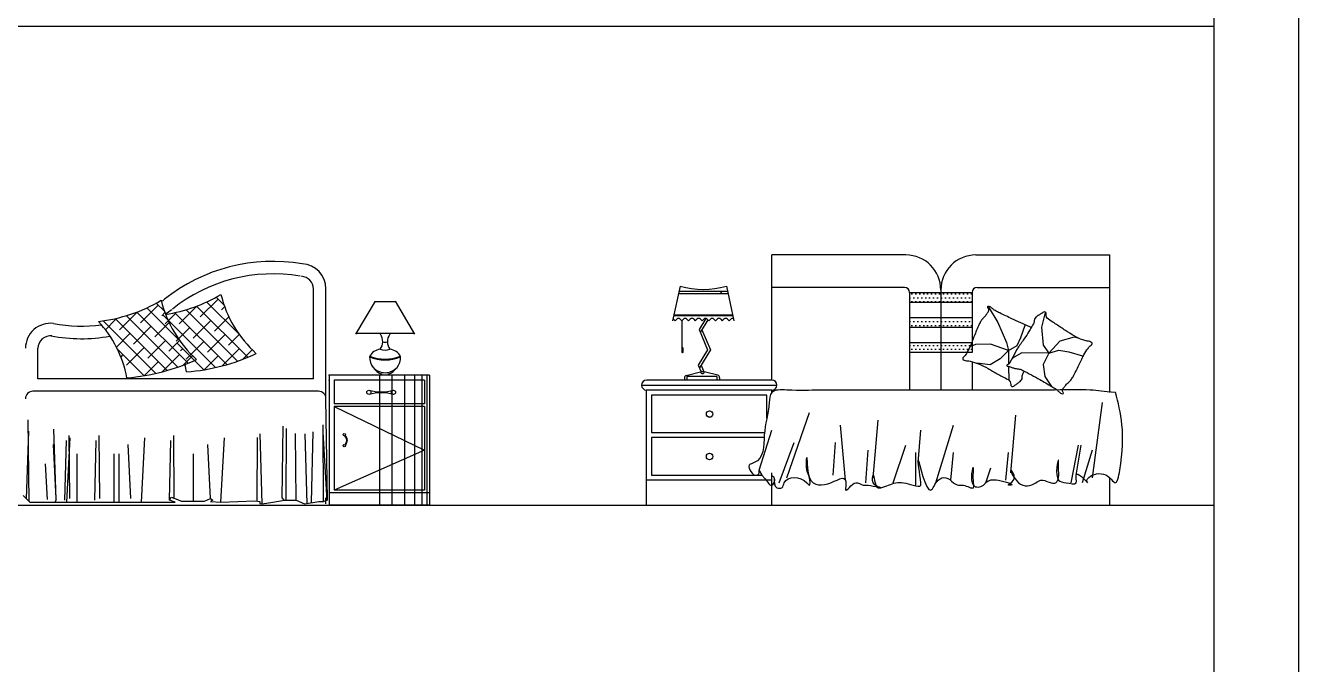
# Model space of a CAD drawing. Header units: inches. Extents: x 18.5 to 61, y 8.5 to 33.3.
# Drawn here: x 55.92 to 61, y 14.41 to 16.97 of the extents above; entities that cross this region are included whole.
import ezdxf

# ---------------------------------------------------------------- set-up
doc = ezdxf.new("R2010")
doc.units = ezdxf.units.IN
doc.header["$MEASUREMENT"] = 0
for name, color, linetype in [('02', 2, 'Continuous'), ('1', 1, 'Continuous'), ('4', 4, 'Continuous'), ('8', 8, 'Continuous'), ('kadrbm', 4, 'Continuous')]:
    doc.layers.add(name, color=color, linetype=linetype)

# ---------------------------------------------------------------- blocks, each defined once
blk = doc.blocks.new('kadrbm')
at = {"layer": 'kadrbm', "color": 4}
blk.add_lwpolyline([(0, 0), (0, 24.7972), (21, 24.7972), (21, 0), (0, 0)], close=True, dxfattribs=at)
blk.add_lwpolyline([(20.6631, 0.3257), (20.6631, 24.4603), (0.3369, 24.4603), (0.3369, 0.3257), (20.6631, 0.3257)], dxfattribs=at)

msp = doc.modelspace()

# ---------------------------------------------------------------- hatches: boundary and pattern name
at = {"layer": '8'}
h = msp.add_hatch(dxfattribs=at)
h.set_pattern_fill('ZIGZAG', color=256, scale=0.1, angle=135, style=0)
h.set_pattern_definition([(135, (-6373.78918, 441.94133), (-0.449012806, 4e-17), [0.3175, -0.3175]), (225, (-6374.0137, 442.16584), (-4e-17, -0.449012806), [0.3175, -0.3175])])
h.paths.add_polyline_path([(58.5286, 15.893), (58.5306, 15.9025), (58.7242, 15.9025), (58.7262, 15.893)])
h = msp.add_hatch(dxfattribs=at)
h.set_pattern_fill('DOTS', color=256, scale=0.01, style=0)
h.set_pattern_definition([(180, (31.266084, 43.737814), (-0.0079375, 0.015875), [0, -0.015875])])
h.paths.add_polyline_path([(59.5761, 15.8578), (59.7011, 15.8578), (59.7011, 15.8978), (59.5761, 15.8978)])
h.paths.add_polyline_path([(59.5761, 15.8578), (59.5761, 15.8978), (59.4511, 15.8978), (59.4511, 15.8578)])
h.paths.add_polyline_path([(59.4511, 15.7978), (59.4511, 15.7578), (59.5761, 15.7578), (59.5761, 15.7978)])
h.paths.add_polyline_path([(59.7011, 15.7578), (59.7011, 15.7978), (59.5761, 15.7978), (59.5761, 15.7578)])
h.paths.add_polyline_path([(59.7011, 15.6578), (59.7011, 15.6978), (59.5761, 15.6978), (59.5761, 15.6578)])
h.paths.add_polyline_path([(59.5761, 15.6578), (59.5761, 15.6978), (59.4511, 15.6978), (59.4511, 15.6578)])

# ---------------------------------------------------------------- linework, layer by layer
at = {"layer": '02'}
for p, q in [((59.4361, 16.0478), (58.9011, 16.0478)), ((58.9011, 15.5478), (58.9011, 16.0478)), ((59.7161, 16.0478), (60.2511, 16.0478)), ((60.2511, 15.4978), (60.2511, 16.0478)), ((59.4311, 15.9178), (58.9011, 15.9178)), ((59.7211, 15.9178), (60.2511, 15.9178)), ((56.6896, 15.8712), (56.6189, 15.8005)), ((56.7139, 15.8469), (56.6816, 15.8792)), ((58.7262, 15.893), (58.5286, 15.893)), ((59.4511, 15.8978), (59.4511, 15.5079)), ((59.5761, 15.9078), (59.5761, 15.5078)), ((59.7011, 15.8978), (59.7011, 15.6578)), ((56.3663, 15.8193), (56.2955, 15.7485)), ((56.5704, 15.6151), (56.3658, 15.8197)), ((56.4511, 15.8475), (56.3804, 15.7768)), ((56.5362, 15.7058), (56.4055, 15.8365)), ((56.4755, 15.8232), (56.4431, 15.8555)), ((56.4775, 15.8174), (56.4653, 15.8051)), ((56.5199, 15.8146), (56.4782, 15.7729)), ((56.7249, 15.6096), (56.5173, 15.8172)), ((56.6047, 15.8429), (56.534, 15.7722)), ((56.7678, 15.6233), (56.5621, 15.829)), ((56.8089, 15.6388), (56.6043, 15.8434)), ((56.7747, 15.7295), (56.644, 15.8602)), ((56.716, 15.8411), (56.7037, 15.8288)), ((57.3965, 15.8609), (57.3169, 15.8609)), ((59.7652, 15.8422), (59.8041, 15.7777)), ((59.9923, 15.8177), (59.978, 15.7595)), ((56.4414, 15.5744), (56.231, 15.7848)), ((56.2814, 15.791), (56.2397, 15.7493)), ((56.4864, 15.586), (56.2788, 15.7935)), ((56.5293, 15.5996), (56.3236, 15.8053)), ((56.4228, 15.7627), (56.3521, 15.692)), ((56.4942, 15.7775), (56.437, 15.7203)), ((56.6799, 15.5981), (56.4695, 15.8085)), ((56.6613, 15.7864), (56.5906, 15.7156)), ((56.7327, 15.8012), (56.6754, 15.7439)), ((58.7453, 15.8072), (58.5095, 15.8072)), ((58.7453, 15.8045), (58.5095, 15.8045)), ((59.8041, 15.7777), (59.839, 15.6984)), ((59.896, 15.7174), (59.9129, 15.7671)), ((56.338, 15.7344), (56.2835, 15.6799)), ((56.5764, 15.7581), (56.522, 15.7036)), ((56.7179, 15.7298), (56.6472, 15.6591)), ((56.7745, 15.7298), (56.732, 15.6874)), ((57.4728, 15.7335), (57.2405, 15.7335)), ((59.8812, 15.6859), (59.896, 15.7174)), ((59.978, 15.7595), (59.9852, 15.688)), ((60.0528, 15.7046), (60.1093, 15.7204)), ((60.1093, 15.7204), (60.1229, 15.7169)), ((56.3941, 15.5652), (56.2877, 15.6715)), ((56.3945, 15.6778), (56.3238, 15.6071)), ((56.4794, 15.7061), (56.4087, 15.6354)), ((56.536, 15.7062), (56.4935, 15.6637)), ((56.6326, 15.5888), (56.5262, 15.6952)), ((56.5482, 15.6732), (56.5397, 15.6647)), ((56.633, 15.7015), (56.5623, 15.6308)), ((56.7744, 15.6732), (56.7056, 15.6044)), ((56.8264, 15.6686), (56.7886, 15.6308)), ((59.7144, 15.6901), (59.6926, 15.6809)), ((59.7742, 15.6917), (59.7144, 15.6901)), ((59.8458, 15.6657), (59.7742, 15.6917)), ((59.8458, 15.6657), (59.8136, 15.6325)), ((59.839, 15.6984), (59.8458, 15.6657)), ((59.8458, 15.6657), (59.8812, 15.6859)), ((59.8458, 15.6657), (59.8467, 15.611)), ((59.9852, 15.688), (60.0076, 15.6557)), ((60.0076, 15.6557), (60.0528, 15.7046)), ((60.0076, 15.6557), (60.0478, 15.6673)), ((60.0478, 15.6673), (60.087, 15.6611)), ((60.087, 15.6611), (60.142, 15.6452)), ((56.3097, 15.6496), (56.3012, 15.6411)), ((56.4511, 15.6213), (56.3952, 15.5653)), ((56.536, 15.6496), (56.4671, 15.5807)), ((56.5879, 15.6449), (56.5501, 15.6071)), ((56.6896, 15.6449), (56.6337, 15.589)), ((59.7011, 15.6215), (59.7011, 15.5078)), ((59.7733, 15.6094), (59.7201, 15.6152)), ((59.8136, 15.6325), (59.7733, 15.6094)), ((59.8693, 15.6388), (59.8619, 15.6346)), ((59.9001, 15.6564), (59.8693, 15.6388)), ((60.0076, 15.6557), (59.9001, 15.6564)), ((60.0076, 15.6557), (59.9848, 15.6104)), ((59.9848, 15.6104), (59.9915, 15.5618)), ((60.142, 15.6452), (60.1435, 15.6413)), ((57.3339, 15.5678), (57.3339, 15.0478)), ((57.3839, 15.5678), (57.3839, 15.0478)), ((57.4339, 15.5678), (57.4339, 15.0478)), ((57.4739, 15.5678), (57.4739, 15.0478)), ((57.5039, 15.5678), (57.5039, 15.0478)), ((57.5239, 15.5678), (57.5239, 15.0478)), ((59.8468, 15.6025), (59.8478, 15.5476)), ((59.9915, 15.5618), (60.0183, 15.5227)), ((57.5139, 15.5478), (57.1539, 15.5478)), ((57.1539, 15.5478), (57.1539, 15.4528)), ((57.5139, 15.5478), (57.5139, 15.4528)), ((58.3811, 15.5278), (58.9211, 15.5278)), ((57.1264, 15.0693), (57.1206, 15.4732)), ((60.2211, 15.4578), (60.1811, 15.1578)), ((57.5139, 15.4528), (57.1539, 15.4528)), ((57.1539, 15.4428), (57.5139, 15.2678)), ((57.1539, 15.4428), (57.1539, 15.1078)), ((57.5139, 15.4428), (57.1539, 15.4428)), ((57.5139, 15.4428), (57.5139, 15.1078)), ((58.9611, 15.1578), (59.0511, 15.4178)), ((59.8561, 15.1778), (59.8761, 15.4078)), ((55.9358, 15.0623), (55.9312, 15.3889)), ((56.9455, 15.0762), (56.95, 15.3639)), ((56.9621, 15.0691), (56.9625, 15.3544)), ((57.1108, 15.0623), (57.1096, 15.3685)), ((59.1961, 15.1478), (59.1761, 15.3678)), ((59.3061, 15.1578), (59.3261, 15.3878)), ((59.5561, 15.1378), (59.6261, 15.3678)), ((55.9253, 15.0727), (55.9335, 15.3431)), ((56.0434, 15.0691), (56.0337, 15.3512)), ((56.0782, 15.0673), (56.0839, 15.3067)), ((56.0855, 15.0604), (56.0992, 15.3168)), ((56.0974, 15.0752), (56.0956, 15.3268)), ((56.198, 15.0673), (56.2036, 15.3067)), ((56.2171, 15.0752), (56.2154, 15.3268)), ((56.3835, 15.0604), (56.3972, 15.3168)), ((56.496, 15.0673), (56.5016, 15.3067)), ((56.5151, 15.0752), (56.5134, 15.3268)), ((56.7012, 15.0604), (56.715, 15.3168)), ((56.8465, 15.0639), (56.8477, 15.3189)), ((56.8665, 15.0534), (56.8574, 15.3334)), ((57.0012, 15.0675), (56.9993, 15.3341)), ((57.046, 15.0534), (57.037, 15.3334)), ((57.063, 15.058), (57.0689, 15.3404)), ((57.1256, 15.0656), (57.1096, 15.3399)), ((58.8511, 15.1878), (58.9011, 15.3478)), ((59.4861, 15.2178), (59.4961, 15.3478)), ((56.0437, 15.0743), (56.0331, 15.2899)), ((56.1266, 15.0633), (56.1266, 15.253)), ((56.2746, 15.0633), (56.2746, 15.253)), ((56.2943, 15.0633), (56.2943, 15.253)), ((56.3417, 15.0743), (56.3311, 15.2899)), ((56.5923, 15.0633), (56.5923, 15.253)), ((56.6595, 15.0743), (56.6489, 15.2899)), ((57.5139, 15.2678), (57.1539, 15.1078)), ((58.9311, 15.1378), (58.9911, 15.2978)), ((59.1461, 15.1678), (59.1561, 15.2978)), ((59.2761, 15.1378), (59.2861, 15.2678)), ((59.3861, 15.1378), (59.4361, 15.2878)), ((59.4761, 15.1278), (59.4761, 15.2578)), ((59.6161, 15.1478), (59.6261, 15.2578)), ((59.8361, 15.1478), (59.8461, 15.2578)), ((60.0961, 15.1378), (60.1261, 15.2878)), ((60.1161, 15.1678), (60.1361, 15.2878)), ((60.1811, 15.2678), (60.1411, 15.1378)), ((56.0088, 15.071), (56.0008, 15.2128)), ((58.9011, 15.0478), (58.9011, 15.1778)), ((59.7561, 15.1378), (59.7761, 15.1978)), ((60.2511, 15.0478), (60.2511, 15.1578)), ((57.5139, 15.1078), (57.1539, 15.1078))]:
    msp.add_line(p, q, dxfattribs=at)
for points in [[(59.4511, 15.8978), (59.7011, 15.8978)], [(59.7011, 15.8578), (59.4511, 15.8578)], [(59.4511, 15.7978), (59.7011, 15.7978)], [(59.7011, 15.7578), (59.4511, 15.7578)], [(59.4511, 15.6978), (59.7011, 15.6978)], [(59.7011, 15.6578), (59.4511, 15.6578)], [(58.8811, 15.3953), (58.8811, 15.4878), (58.4211, 15.4878), (58.4211, 15.3378), (58.872, 15.3378)], [(58.8704, 15.3178), (58.4211, 15.3178), (58.4211, 15.1678), (58.8611, 15.1678)]]:
    msp.add_lwpolyline(points, dxfattribs=at)
msp.add_lwpolyline([(59.9378, 15.7586, -0.025626), (59.9314, 15.7609, -0.0108), (59.8599, 15.7928, -0.00456), (59.8117, 15.8161, -0.01125), (59.7925, 15.8261, -0.069394), (59.7824, 15.8337, 0.079756), (59.7734, 15.84, 0.106399), (59.7652, 15.8422, 0.328642), (59.7627, 15.8405, 0.299547), (59.7636, 15.8366, -0.189917), (59.7662, 15.8312, -0.033518), (59.7663, 15.8253, -0.075627), (59.7657, 15.8227, -0.053489), (59.7635, 15.8184, -0.017838), (59.7552, 15.8065, -0.038394), (59.7439, 15.7937, 0.059529), (59.7369, 15.7851, 0.035943), (59.7292, 15.7707, 0.011245), (59.7092, 15.7229, 0.006203), (59.7009, 15.7009, -0.010783), (59.696, 15.6882, -0.019485), (59.6926, 15.6809, -0.005062), (59.6782, 15.6534, -0.101392), (59.6671, 15.6399, 0.223768), (59.6635, 15.6325, 0.25558), (59.665, 15.6297, 0.081563), (59.6736, 15.6258, 0.071805), (59.6834, 15.6247, -0.069985), (59.6935, 15.6236, -0.03546), (59.7268, 15.6125, -0.029432), (59.7648, 15.594, -0.001554), (59.783, 15.5837, 0.00152), (59.8016, 15.5732, 0.004735), (59.8209, 15.5627, -0.00382), (59.8448, 15.5496, -0.296001), (59.8553, 15.5297, 0.649774), (59.8671, 15.5232, 0.02319), (59.8699, 15.5256, -0.0288), (59.8722, 15.5275, -0.005727), (59.8764, 15.5304, 0.004358), (59.8818, 15.5342, 0.027528), (59.8926, 15.5428, 0.046214), (59.8982, 15.5488, 0.194121), (59.9008, 15.5582, -0.133719), (59.903, 15.5719, -0.005779), (59.9086, 15.584, -0.008882)], format="xyb", dxfattribs=at)
msp.add_lwpolyline([(60.1639, 15.6747, -0.101392), (60.176, 15.6872, 0.223768), (60.1802, 15.6943, 0.25558), (60.1789, 15.6972, 0.081563), (60.1706, 15.7018, 0.071805), (60.1609, 15.7037, -0.069985), (60.151, 15.7055, -0.03546), (60.1186, 15.7192, -0.029432), (60.0821, 15.7405, -0.001554), (60.0648, 15.7521, 0.00152), (60.047, 15.764, 0.004735), (60.0286, 15.776, -0.00382), (60.0057, 15.7909, -0.296001), (59.9968, 15.8115, 0.649774), (59.9856, 15.8189, 0.02319), (59.9825, 15.8167, -0.0288), (59.9801, 15.815, -0.005727), (59.9757, 15.8125, 0.004358), (59.97, 15.8091, 0.027528), (59.9586, 15.8013, 0.046214), (59.9526, 15.7958, 0.194121), (59.9492, 15.7866, -0.133719), (59.946, 15.7731, -0.011505), (59.9327, 15.75, -0.008882), (59.9143, 15.7208, -0.012426), (59.8888, 15.684, 0.033612), (59.88, 15.67), (59.8633, 15.6391), (59.8504, 15.6154, -0.224341), (59.8413, 15.6086, 0.722772), (59.8407, 15.6036, 0.103513), (59.8428, 15.6031, -0.053465), (59.8469, 15.6025, -0.030109), (59.8598, 15.5984, 0.031436), (59.8722, 15.5945, 0.05324), (59.8808, 15.5933, -0.05518), (59.8892, 15.5921, -0.056271), (59.9032, 15.5868, -0.0108), (59.9721, 15.5496, -0.00456), (60.0183, 15.5227, -0.01125), (60.0367, 15.5112, -0.069394), (60.0462, 15.5029, 0.079756), (60.0546, 15.4958, 0.106399), (60.0627, 15.4931, 0.328642), (60.0653, 15.4946, 0.299547), (60.0647, 15.4985, -0.189917), (60.0625, 15.5041, -0.033518), (60.0629, 15.51, -0.075627), (60.0637, 15.5126, -0.053489), (60.0662, 15.5167, -0.017838), (60.0754, 15.5279, -0.038394), (60.0877, 15.5398, 0.059529), (60.0953, 15.5478, 0.035943), (60.104, 15.5615, 0.011245), (60.1277, 15.6077, 0.006203), (60.1377, 15.629, -0.010783), (60.1435, 15.6413, -0.019485), (60.1475, 15.6483, -0.005062)], format="xyb", close=True, dxfattribs=at)
for centre, radius in [((57.292, 15.4989), 0.00834), ((57.3903, 15.4989), 0.00834), ((58.6528, 15.4122), 0.013), ((57.1937, 15.3292), 0.00477), ((57.1937, 15.2862), 0.00477), ((58.6528, 15.2422), 0.013)]:
    msp.add_circle(centre, radius, dxfattribs=at)
for centre, radius, start, end in [((59.4361, 15.9078), 0.14, 0, 90), ((59.7161, 15.9078), 0.14, 90, 180), ((59.4311, 15.8978), 0.02, 0, 90), ((59.7211, 15.8978), 0.02, 90, 180), ((57.3567, 15.732), 0.064, 252.5056, 287.4944), ((57.3567, 15.722), 0.0232, 245.885, 294.115), ((57.3567, 15.7873), 0.1588, 246.9152, 293.0848), ((57.3567, 15.7873), 0.1558, 246.9152, 293.0848), ((57.3567, 15.6428), 0.0654, 222.6104, 317.3896), ((57.3417, 15.6912), 0.1904, 255.1571, 284.8429), ((57.3417, 15.3063), 0.1904, 75.1571, 104.8429), ((57.1826, 15.3067), 0.0211, 309.4587, 56.9972), ((57.18, 15.3067), 0.0261, 314.1889, 48.058)]:
    msp.add_arc(centre, radius, start, end, dxfattribs=at)
for points, knots in [([(60.2736, 15.4984), (60.2228, 15.5024), (60.1838, 15.511), (60.0327, 15.5073), (59.8828, 15.508), (59.7227, 15.5078), (59.5295, 15.5078), (59.3324, 15.508), (59.167, 15.5074), (59.0948, 15.509), (58.9967, 15.5042), (58.8949, 15.5125), (58.8897, 15.4213), (58.8647, 15.3442), (58.8711, 15.2234), (58.7941, 15.2096), (58.8306, 15.1559), (58.853, 15.1749), (58.8491, 15.1974), (58.8589, 15.1659), (58.878, 15.1557), (58.8978, 15.1062), (58.9208, 15.1571), (58.9028, 15.1639), (58.9011, 15.1678)], [7.467103, 7.467103, 7.467103, 7.467103, 160.312195, 350.312195, 460.312195, 610.312195, 830.312195, 1040.312195, 1200.312195, 1330.312195, 1470.312195, 1531.139821, 1572.370877, 1703.900341, 1820.94734, 1843.30802, 1893.30802, 1907.450156, 1917.450156, 1939.810836, 1953.952971, 1996.379378, 2028.002155, 2042.14429, 2042.14429, 2042.14429, 2042.14429]), ([(58.9111, 15.1578), (58.9104, 15.1396), (58.9084, 15.1161), (58.946, 15.1137), (58.9517, 15.1668), (59.0223, 15.1655), (59.0565, 15.1177), (59.0523, 15.1652), (59.0359, 15.1867), (59.0445, 15.28), (59.0352, 15.1155), (59.1511, 15.133), (59.2052, 15.1774), (59.1912, 15.087), (59.2318, 15.1563), (59.2592, 15.126), (59.2916, 15.1302), (59.3667, 15.1094), (59.2962, 15.1287), (59.3101, 15.1969), (59.31, 15.1146), (59.355, 15.1198), (59.3994, 15.1476), (59.4444, 15.1334), (59.4983, 15.1193), (59.4927, 15.167), (59.472, 15.312), (59.5243, 15.0501), (59.5569, 15.1499), (59.5994, 15.1642), (59.6215, 15.1396), (59.6452, 15.125), (59.6719, 15.1325), (59.7143, 15.1019), (59.7043, 15.1514), (59.706, 15.1715), (59.7078, 15.2268), (59.6815, 15.1121), (59.7417, 15.1201), (59.7635, 15.1484), (59.7951, 15.1553), (59.8799, 15.128), (59.8339, 15.1268), (59.8867, 15.1482), (59.8382, 15.2168), (59.8872, 15.1112), (59.9435, 15.1272), (59.9857, 15.1595), (60.0321, 15.1185), (60.0504, 15.1654), (60.0445, 15.1901), (60.0494, 15.2634), (60.0247, 15.1399), (60.0771, 15.1401), (60.1257, 15.1235), (60.1035, 15.2015), (60.178, 15.1228), (60.1508, 15.1454), (60.1879, 15.1785), (60.2425, 15.1765), (60.2784, 15.1197), (60.3188, 15.3211), (60.2953, 15.4182), (60.2736, 15.4984)], [2432.394134, 2432.394134, 2432.394134, 2432.394134, 2473.625191, 2493.625191, 2515.98587, 2605.98587, 2620.128006, 2650.128006, 2681.750783, 2731.750783, 2812.37336, 2914.35375, 3034.769696, 3054.769696, 3104.769696, 3136.392473, 3146.392473, 3207.220098, 3243.275611, 3273.275611, 3327.127259, 3337.127259, 3400.372812, 3471.08349, 3501.08349, 3511.08349, 3601.637342, 3731.637342, 3781.637342, 3813.260118, 3849.315631, 3871.676311, 3891.676311, 3932.907367, 3962.907367, 3992.907367, 4012.907367, 4082.907367, 4122.907367, 4137.049503, 4188.039698, 4241.891346, 4251.891346, 4280.175617, 4321.406673, 4379.716192, 4449.716192, 4472.076872, 4532.904497, 4555.265177, 4595.265177, 4625.265177, 4705.265177, 4736.887954, 4776.887954, 4806.887954, 4883.045685, 4924.276741, 4960.332254, 5031.042932, 5059.327203, 5113.178851, 5421.716453, 5421.716453, 5421.716453, 5421.716453])]:
    msp.add_open_spline(points, degree=3, knots=knots, dxfattribs=at)
at = {"layer": '1'}
for p, q in [((40.3716, 16.9619), (60.6678, 16.9619)), ((58.9011, 15.5478), (58.4011, 15.5478)), ((58.9011, 15.5078), (58.4011, 15.5078)), ((58.4011, 15.0478), (58.4011, 15.5078)), ((40.3716, 15.0478), (60.6678, 15.0478))]:
    msp.add_line(p, q, dxfattribs=at)
for centre, start, end in [((58.4011, 15.5278), 90, 270), ((58.9011, 15.5278), 270, 90)]:
    msp.add_arc(centre, 0.02, start, end, dxfattribs=at)
for p in [(57.1339, 15.5678), (57.1339, 15.5478), (57.5339, 15.0478)]:
    msp.add_point(p, dxfattribs=at)
at = {"layer": '4'}
for p, q in [((58.5352, 15.9237), (58.5052, 15.7845)), ((58.7196, 15.9237), (58.7496, 15.7845)), ((57.0706, 15.5532), (57.0706, 15.9126)), ((57.1206, 15.4732), (57.1206, 15.9126)), ((57.3169, 15.863), (57.2391, 15.731)), ((57.3965, 15.863), (57.4743, 15.731)), ((58.7242, 15.9025), (58.5306, 15.9025)), ((58.5083, 15.7913), (58.5149, 15.7847)), ((58.5149, 15.7847), (58.5213, 15.7911)), ((58.5354, 15.7911), (58.5418, 15.7847)), ((58.5418, 15.7847), (58.5482, 15.7911)), ((58.5418, 15.7847), (58.5418, 15.6735)), ((58.5624, 15.7911), (58.5688, 15.7847)), ((58.5688, 15.7847), (58.5752, 15.7911)), ((58.5893, 15.7911), (58.5957, 15.7847)), ((58.5957, 15.7847), (58.6021, 15.7911)), ((58.6378, 15.7939), (58.6109, 15.7495)), ((58.6461, 15.7882), (58.6156, 15.738)), ((58.6163, 15.7911), (58.6227, 15.7847)), ((58.6227, 15.7847), (58.6291, 15.7911)), ((58.6432, 15.7911), (58.6496, 15.7847)), ((58.6496, 15.7847), (58.656, 15.7911)), ((58.6701, 15.7911), (58.6765, 15.7847)), ((58.6765, 15.7847), (58.6829, 15.7911)), ((58.6971, 15.7911), (58.7035, 15.7847)), ((58.7035, 15.7847), (58.7099, 15.7911)), ((58.724, 15.7911), (58.7305, 15.7847)), ((58.7305, 15.7847), (58.7369, 15.7911)), ((58.6109, 15.7495), (58.6445, 15.6691)), ((58.6221, 15.7486), (58.6557, 15.6682)), ((55.9706, 15.5532), (55.9706, 15.6748)), ((58.6445, 15.6691), (58.6074, 15.6079)), ((58.6557, 15.6682), (58.6122, 15.5965)), ((57.1339, 15.5678), (57.1339, 15.0478)), ((57.5339, 15.5678), (57.1339, 15.5678)), ((57.5339, 15.5678), (57.5339, 15.0478)), ((58.5597, 15.5664), (58.6165, 15.5812)), ((58.681, 15.5619), (58.562, 15.5619)), ((58.562, 15.5619), (58.562, 15.5478)), ((58.6074, 15.6079), (58.6186, 15.5812)), ((58.6315, 15.5812), (58.6165, 15.5812)), ((58.6186, 15.6071), (58.6295, 15.5812)), ((58.6853, 15.5671), (58.6315, 15.5812)), ((58.681, 15.5619), (58.681, 15.5478)), ((58.6928, 15.5575), (58.6928, 15.5478)), ((57.0706, 15.5532), (55.9706, 15.5532)), ((58.5522, 15.5567), (58.5522, 15.5478)), ((58.9011, 15.4978), (58.9011, 15.5078)), ((57.0906, 15.5032), (55.9506, 15.5032)), ((58.9011, 15.1478), (58.4011, 15.1478)), ((55.9114, 15.0866), (55.9377, 15.0604)), ((55.9377, 15.0604), (56.5186, 15.0604)), ((56.0434, 15.0691), (56.0381, 15.0604)), ((56.496, 15.0673), (56.5029, 15.0795)), ((56.5186, 15.0604), (56.496, 15.0673)), ((56.5029, 15.0795), (56.5273, 15.0708)), ((56.5273, 15.0708), (56.5429, 15.0639)), ((56.5429, 15.0639), (56.6351, 15.0639)), ((56.6351, 15.0639), (56.6595, 15.0743)), ((56.6595, 15.0743), (56.6682, 15.0673)), ((56.6682, 15.0673), (56.6595, 15.0621)), ((56.6595, 15.0621), (56.7012, 15.0604)), ((56.7012, 15.0604), (56.8369, 15.0656)), ((56.8369, 15.0656), (56.856, 15.0621)), ((56.856, 15.0621), (56.856, 15.0552)), ((56.856, 15.0552), (56.8665, 15.0534)), ((56.8665, 15.0534), (56.9082, 15.0604)), ((56.9082, 15.0604), (56.9621, 15.0691)), ((56.9455, 15.0762), (56.9525, 15.0675)), ((56.9525, 15.0675), (57.0012, 15.0675)), ((57.0012, 15.0675), (57.0343, 15.0536)), ((57.0343, 15.0536), (57.0917, 15.0623)), ((57.0917, 15.0623), (57.1108, 15.0623)), ((57.1108, 15.0623), (57.1264, 15.0693)), ((57.1206, 15.0532), (57.1206, 15.0775)), ((57.5339, 15.0978), (57.1339, 15.0978)), ((57.5339, 15.0478), (57.1339, 15.0478))]:
    msp.add_line(p, q, dxfattribs=at)
for centre, radius, start, end in [((56.9093, 15.3269), 0.6954, 80.365, 128.5401), ((56.9093, 15.3269), 0.6454, 80.365, 128.5401), ((57.0206, 15.9126), 0.1, 0, 87.1017), ((57.0206, 15.9126), 0.05, 0, 87.1017), ((58.6274, 16.2298), 0.3197, 253.2352, 286.7648), ((56.1424, 16.4038), 0.6253, 276.3672, 300.7911), ((56.9209, 15.9795), 0.4721, 193.8316, 227.8065), ((56.1431, 16.3324), 0.5692, 304.2786, 305.7946), ((56.3809, 16.4275), 0.6253, 279.1436, 300.7911), ((57.1594, 16.0032), 0.4721, 193.8316, 227.8065), ((56.1431, 16.3324), 0.6192, 302.8931, 305.7946), ((56.0206, 15.6748), 0.1, 83.1716, 180), ((56.1431, 16.3324), 0.5692, 258.7936, 278.1397), ((55.8774, 15.4718), 0.4564, 10.74, 42.8843), ((58.5284, 15.7841), 0.01, 45, 135), ((58.5553, 15.7841), 0.01, 45, 135), ((58.5822, 15.7841), 0.01, 45, 135), ((58.6092, 15.7841), 0.01, 45, 135), ((58.6361, 15.7841), 0.01, 45, 135), ((58.6631, 15.7841), 0.01, 45, 135), ((58.69, 15.7841), 0.01, 45, 135), ((58.7169, 15.7841), 0.01, 45, 135), ((58.744, 15.7841), 0.01, 68.2983, 135), ((56.0206, 15.6748), 0.05, 83.1716, 180), ((56.1431, 16.3324), 0.6192, 258.7936, 280.6696), ((57.2949, 15.7014), 0.0524, 324.4108, 34.3808), ((57.4185, 15.7014), 0.0524, 145.6192, 215.5892), ((57.3432, 15.6166), 0.0547, 96.08, 153.1796), ((57.3701, 15.6166), 0.0547, 26.8204, 83.92), ((56.2611, 16.3704), 0.8161, 274.5428, 294.8324), ((56.1159, 15.4955), 0.4564, 10.74, 14.5397), ((56.4996, 16.3941), 0.8161, 274.5428, 294.8324), ((57.3703, 15.6426), 0.0759, 181.0292, 250.0462), ((57.343, 15.6426), 0.0759, 289.9538, 358.9708), ((58.5622, 15.5567), 0.01, 104.6877, 180), ((58.624, 15.5812), 0.00753, 180, 0), ((58.6828, 15.5575), 0.01, 0, 75.3123), ((59.6511, 15.2615), 0.7864, 161.7209, 162.5077), ((55.9506, 15.4732), 0.03, 90, 180), ((57.0906, 15.4732), 0.03, 0, 90)]:
    msp.add_arc(centre, radius, start, end, dxfattribs=at)
at = {"layer": '4', "extrusion": (0, 0, -1)}
msp.add_ellipse((58.5444, 15.6673), major_axis=(0, 0.0106), ratio=0.300208, start_param=3.141593, end_param=9.424778, dxfattribs=at)
at = {"layer": '4'}
msp.add_point((57.1339, 15.0478), dxfattribs=at)

# ---------------------------------------------------------------- block references
at = {"layer": 'kadrbm'}
msp.add_blockref('kadrbm', (40.0047, 8.4798), dxfattribs=at)

doc.saveas('drawing.dxf')
